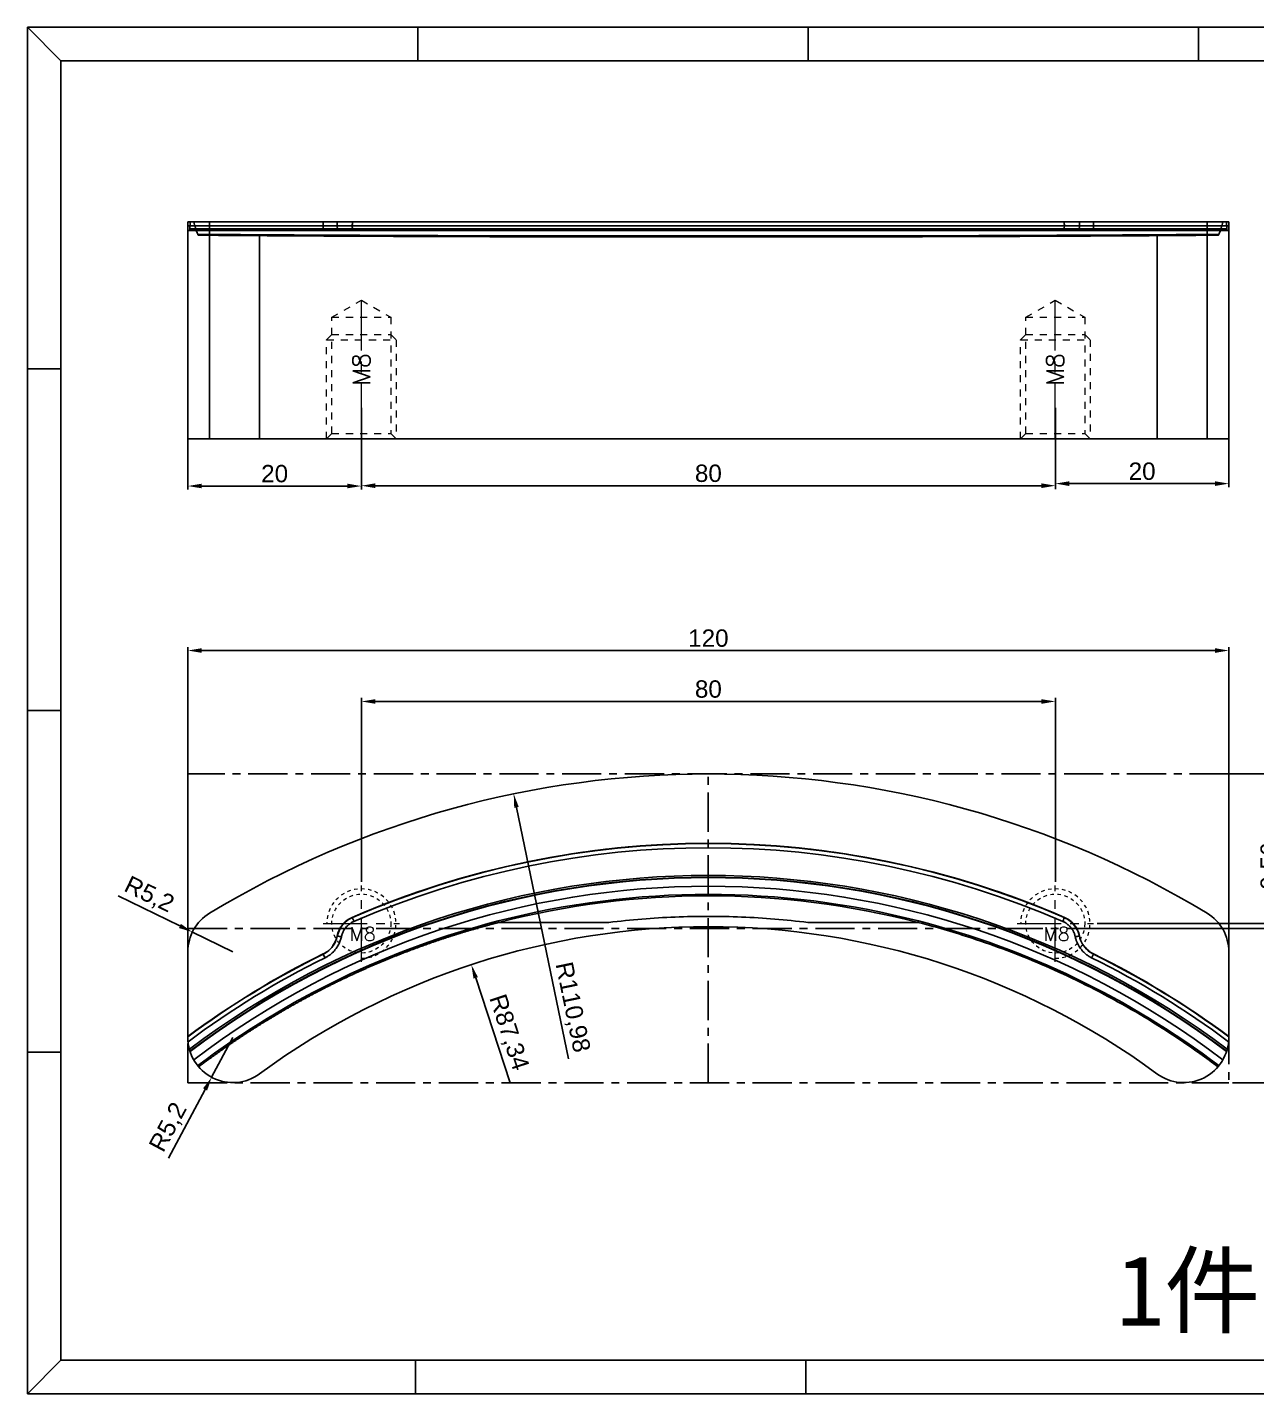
# Model space of a CAD drawing. Header units: millimetres. Extents: x 2535 to 3235, y 1673 to 1831.
# Drawn here: x 2769 to 2910.7, y 1673.9 to 1831.4 of the extents above; entities that cross this region are included whole.
import ezdxf
from ezdxf.enums import TextEntityAlignment as Align
from ezdxf.lldxf.tags import DXFTag

# ---------------------------------------------------------------- set-up
doc = ezdxf.new("R2010")
doc.units = ezdxf.units.MM
doc.linetypes.add('CENTER', pattern=[2, 1.25, -0.25, 0.25, -0.25])
doc.linetypes.add('HIDDEN', pattern=[0.2, 0.1, -0.1])
doc.layers.add('253', color=7, linetype='Continuous', true_color=0xffffff)
doc.layers.add('DIM', color=3, linetype='Continuous')
doc.layers.add('图框', color=7, linetype='Continuous')
doc.layers.add('insert', color=85, linetype='Continuous', lineweight=20)
doc.layers.add('screw', color=33, linetype='Continuous', lineweight=13)
doc.styles.get("Standard").update_dxf_attribs({"font": 'arial.ttf'})
doc.styles.add('TXT', font='txt.shx', dxfattribs={"bigfont": 'gbcbig.shx'})
tags = doc.linetypes.add('DASHED', pattern=[25.72, 12.86, -12.86]).pattern_tags.tags
tags[6:7] = [DXFTag(74, 4), DXFTag(75, 0), DXFTag(340, '0'), DXFTag(46, 0.0), DXFTag(50, 0.0), DXFTag(44, 0.0), DXFTag(45, 0.0)]
tags[4:5] = [DXFTag(74, 4), DXFTag(75, 0), DXFTag(340, '0'), DXFTag(46, 0.0), DXFTag(50, 0.0), DXFTag(44, 0.0), DXFTag(45, 0.0)]
doc.dimstyles.new('ISO-25', dxfattribs={"dimtxt": 2.5, "dimasz": 2.5, "dimexe": 1.25, "dimexo": 0.625, "dimtad": 1, "dimtxsty": 'Standard', "dimcen": 2.5, "dimadec": 0, "dimazin": 0, "dimtfac": 1, "dimtmove": 0, "dimatfit": 3, "dimfxl": 0, "dimarcsym": 0})

# ---------------------------------------------------------------- blocks, each defined once
blk = doc.blocks.new('screw_m8_g')
at = {"layer": 'screw', "color": 1, "linetype": 'CENTER', "ltscale": 4.064}
for p, q in [((0, -4.4), (0, 4.4)), ((-4.4, 0), (4.4, 0))]:
    blk.add_line(p, q, dxfattribs=at)
at = {"layer": 'screw', "color": 33, "linetype": 'HIDDEN', "ltscale": 4.064}
blk.add_circle((0, 0), 3.4, dxfattribs=at)
at = {"layer": 'screw', "color": 92, "linetype": 'HIDDEN', "ltscale": 4.064}
blk.add_arc((0, 0), 4, 270, 180, dxfattribs=at)
at = {"layer": 'screw', "color": 6, "style": 'TXT'}
blk.add_text('M8', height=1.6, dxfattribs=at).set_placement((-1.36, -2))
blk = doc.blocks.new('fgfeeffeef')
at = {"layer": '图框'}
for p, q in [((629.92, 2035.96), (619.65, 2046.24)), ((619.65, 2046.24), (1215.63, 2046.24)), ((619.65, 1629.05), (619.65, 2046.24)), ((738.84, 2035.96), (738.84, 2046.24)), ((858.04, 2046.24), (858.04, 2035.96)), ((977.24, 2035.96), (977.24, 2046.24)), ((629.92, 1639.33), (629.92, 2035.96)), ((629.92, 2035.96), (1205.35, 2035.96)), ((629.92, 1941.94), (619.65, 1941.94)), ((629.92, 1837.64), (619.65, 1837.64)), ((629.92, 1733.35), (619.65, 1733.35)), ((629.92, 1639.33), (619.65, 1629.05)), ((629.92, 1639.33), (1205.35, 1639.33)), ((738.12, 1639.33), (738.12, 1629.05)), ((857.32, 1639.33), (857.32, 1629.05)), ((619.65, 1629.05), (1215.63, 1629.05))]:
    blk.add_line(p, q, dxfattribs=at)
blk = doc.blocks.new('*D47')
at = {"layer": 'DEFPOINTS', "color": 0, "transparency": 16777216}
for p in [(2907.47, 1759.6), (2907.47, 1723.07), (2787.47, 1719.93)]:
    blk.add_point(p, dxfattribs=at)
at = {"layer": 'DIM', "color": 0, "lineweight": -2, "transparency": 16777216}
for p, q in [((2787.47, 1720.33), (2787.47, 1760)), ((2789.07, 1759.6), (2905.87, 1759.6)), ((2907.47, 1723.47), (2907.47, 1760))]:
    blk.add_line(p, q, dxfattribs=at)
at = {"layer": 'DIM', "color": 0, "transparency": 16777216}
for points in [[(2789.07, 1759.87), (2789.07, 1759.33), (2787.47, 1759.6)], [(2905.87, 1759.87), (2905.87, 1759.33), (2907.47, 1759.6)]]:
    blk.add_solid(points, dxfattribs=at)
at = {"layer": 'DIM', "color": 0, "transparency": 16777216, "insert": (2847.47, 1761.02), "char_height": 2, "attachment_point": 5}
blk.add_mtext('120', dxfattribs=at)
blk = doc.blocks.new('*D49')
at = {"layer": 'DEFPOINTS', "color": 0, "transparency": 16777216}
for p in [(2807.47, 1787.98), (2887.47, 1787.98), (2887.47, 1778.6)]:
    blk.add_point(p, dxfattribs=at)
at = {"layer": 'DIM', "color": 0, "lineweight": -2, "transparency": 16777216}
for p, q in [((2807.47, 1787.58), (2807.47, 1778.2)), ((2887.47, 1787.58), (2887.47, 1778.2)), ((2809.07, 1778.6), (2885.87, 1778.6))]:
    blk.add_line(p, q, dxfattribs=at)
at = {"layer": 'DIM', "color": 0, "transparency": 16777216}
for points in [[(2809.07, 1778.87), (2809.07, 1778.33), (2807.47, 1778.6)], [(2885.87, 1778.87), (2885.87, 1778.33), (2887.47, 1778.6)]]:
    blk.add_solid(points, dxfattribs=at)
at = {"layer": 'DIM', "color": 0, "transparency": 16777216, "insert": (2847.47, 1780.02), "char_height": 2, "attachment_point": 5}
blk.add_mtext('80', dxfattribs=at)
blk = doc.blocks.new('*D50')
at = {"layer": 'DEFPOINTS', "color": 0, "transparency": 16777216}
for p in [(2887.47, 1786.36), (2907.47, 1786.36), (2907.47, 1778.84)]:
    blk.add_point(p, dxfattribs=at)
at = {"layer": 'DIM', "color": 0, "lineweight": -2, "transparency": 16777216}
for p, q in [((2887.47, 1785.96), (2887.47, 1778.44)), ((2907.47, 1785.96), (2907.47, 1778.44)), ((2889.07, 1778.84), (2905.87, 1778.84))]:
    blk.add_line(p, q, dxfattribs=at)
at = {"layer": 'DIM', "color": 0, "transparency": 16777216}
for points in [[(2889.07, 1779.11), (2889.07, 1778.57), (2887.47, 1778.84)], [(2905.87, 1779.11), (2905.87, 1778.57), (2907.47, 1778.84)]]:
    blk.add_solid(points, dxfattribs=at)
at = {"layer": 'DIM', "color": 0, "transparency": 16777216, "insert": (2897.47, 1780.26), "char_height": 2, "attachment_point": 5}
blk.add_mtext('20', dxfattribs=at)
blk = doc.blocks.new('*D51')
at = {"layer": 'DEFPOINTS', "color": 0, "transparency": 16777216}
for p in [(2787.47, 1786.57), (2807.47, 1787.58), (2787.47, 1778.56)]:
    blk.add_point(p, dxfattribs=at)
at = {"layer": 'DIM', "color": 0, "lineweight": -2, "transparency": 16777216}
for p, q in [((2787.47, 1786.18), (2787.47, 1778.16)), ((2807.47, 1787.18), (2807.47, 1778.16)), ((2805.87, 1778.56), (2789.07, 1778.56))]:
    blk.add_line(p, q, dxfattribs=at)
at = {"layer": 'DIM', "color": 0, "transparency": 16777216}
for points in [[(2789.07, 1778.83), (2789.07, 1778.3), (2787.47, 1778.56)], [(2805.87, 1778.83), (2805.87, 1778.3), (2807.47, 1778.56)]]:
    blk.add_solid(points, dxfattribs=at)
at = {"layer": 'DIM', "color": 0, "transparency": 16777216, "insert": (2797.47, 1779.98), "char_height": 2, "attachment_point": 5}
blk.add_mtext('20', dxfattribs=at)
blk = doc.blocks.new('*D53')
at = {"layer": 'DEFPOINTS', "color": 0, "transparency": 16777216}
for p in [(2792.67, 1715), (2790.21, 1710.41)]:
    blk.add_point(p, dxfattribs=at)
at = {"layer": 'DIM', "color": 0, "lineweight": -2, "transparency": 16777216}
for p, q in [((2792.67, 1715), (2790.21, 1710.41)), ((2785.22, 1701.07), (2789.46, 1709))]:
    blk.add_line(p, q, dxfattribs=at)
at = {"layer": 'DIM', "color": 0, "transparency": 16777216}
blk.add_solid([(2789.22, 1709.13), (2789.69, 1708.88), (2790.21, 1710.41)], dxfattribs=at)
at = {"layer": 'DIM', "color": 0, "transparency": 16777216, "insert": (2785.3, 1704.61), "char_height": 2, "attachment_point": 5, "rotation": 61.862}
blk.add_mtext('R5,2', dxfattribs=at)
blk = doc.blocks.new('*D54')
at = {"layer": 'DEFPOINTS', "color": 0, "transparency": 16777216}
for p in [(2787.99, 1727.15), (2792.67, 1724.87)]:
    blk.add_point(p, dxfattribs=at)
at = {"layer": 'DIM', "color": 0, "lineweight": -2, "transparency": 16777216}
for p, q in [((2779.42, 1731.32), (2786.55, 1727.85)), ((2792.67, 1724.87), (2787.99, 1727.15))]:
    blk.add_line(p, q, dxfattribs=at)
at = {"layer": 'DIM', "color": 0, "transparency": 16777216}
blk.add_solid([(2786.67, 1728.09), (2786.44, 1727.61), (2787.99, 1727.15)], dxfattribs=at)
at = {"layer": 'DIM', "color": 0, "transparency": 16777216, "insert": (2782.97, 1731.38), "char_height": 2, "attachment_point": 5, "rotation": 334.0264}
blk.add_mtext('R5,2', dxfattribs=at)
blk = doc.blocks.new('*D57')
at = {"layer": 'DEFPOINTS', "color": 0, "transparency": 16777216}
for p in [(2807.47, 1753.73), (2807.47, 1732.53), (2887.47, 1732.53)]:
    blk.add_point(p, dxfattribs=at)
at = {"layer": 'DIM', "color": 0, "lineweight": -2, "transparency": 16777216}
for p, q in [((2807.47, 1732.93), (2807.47, 1754.13)), ((2885.87, 1753.73), (2809.07, 1753.73)), ((2887.47, 1732.93), (2887.47, 1754.13))]:
    blk.add_line(p, q, dxfattribs=at)
at = {"layer": 'DIM', "color": 0, "transparency": 16777216}
for points in [[(2809.07, 1753.99), (2809.07, 1753.46), (2807.47, 1753.73)], [(2885.87, 1753.99), (2885.87, 1753.46), (2887.47, 1753.73)]]:
    blk.add_solid(points, dxfattribs=at)
at = {"layer": 'DIM', "color": 0, "transparency": 16777216, "insert": (2847.47, 1755.15), "char_height": 2, "attachment_point": 5}
blk.add_mtext('80', dxfattribs=at)
blk = doc.blocks.new('*D58')
at = {"layer": 'DEFPOINTS', "color": 0, "transparency": 16777216}
for p in [(2891.87, 1728.13), (2891.87, 1727.57), (2913.9, 1727.57)]:
    blk.add_point(p, dxfattribs=at)
at = {"layer": 'DIM', "color": 0, "lineweight": -2, "transparency": 16777216}
for p, q in [((2913.9, 1729.73), (2913.9, 1737.73)), ((2892.27, 1728.13), (2914.3, 1728.13)), ((2913.9, 1727.57), (2913.9, 1728.13)), ((2892.27, 1727.57), (2914.3, 1727.57)), ((2913.9, 1725.97), (2913.9, 1724.37))]:
    blk.add_line(p, q, dxfattribs=at)
at = {"layer": 'DIM', "color": 0, "transparency": 16777216}
for points in [[(2913.64, 1729.73), (2914.17, 1729.73), (2913.9, 1728.13)], [(2913.64, 1725.97), (2914.17, 1725.97), (2913.9, 1727.57)]]:
    blk.add_solid(points, dxfattribs=at)
at = {"layer": 'DIM', "color": 0, "transparency": 16777216, "insert": (2912.3, 1734.73), "char_height": 2, "attachment_point": 5, "rotation": 90}
blk.add_mtext('0,56', dxfattribs=at)
blk = doc.blocks.new('*D59')
at = {"layer": 'DEFPOINTS', "color": 0, "transparency": 16777216}
for p in [(2903.57, 1745.37, 0), (2903.57, 1727.57), (2918.26, 1727.57)]:
    blk.add_point(p, dxfattribs=at)
at = {"layer": 'DIM', "color": 0, "lineweight": -2, "transparency": 16777216}
for p, q in [((2903.97, 1745.37), (2918.66, 1745.37)), ((2918.26, 1743.77), (2918.26, 1729.17)), ((2903.97, 1727.57), (2918.66, 1727.57))]:
    blk.add_line(p, q, dxfattribs=at)
at = {"layer": 'DIM', "color": 0, "transparency": 16777216}
for points in [[(2917.99, 1743.77), (2918.53, 1743.77), (2918.26, 1745.37)], [(2917.99, 1729.17), (2918.53, 1729.17), (2918.26, 1727.57)]]:
    blk.add_solid(points, dxfattribs=at)
at = {"layer": 'DIM', "color": 0, "transparency": 16777216, "insert": (2916.66, 1736.47), "char_height": 2, "attachment_point": 5, "rotation": 90}
blk.add_mtext('17,8', dxfattribs=at)
blk = doc.blocks.new('*D60')
at = {"layer": 'DEFPOINTS', "color": 0, "transparency": 16777216}
for p in [(2903.97, 1745.37), (2907.47, 1709.77), (2923.15, 1709.77)]:
    blk.add_point(p, dxfattribs=at)
at = {"layer": 'DIM', "color": 0, "lineweight": -2, "transparency": 16777216}
for p, q in [((2904.37, 1745.37), (2923.55, 1745.37)), ((2923.15, 1743.77), (2923.15, 1711.37)), ((2907.87, 1709.77), (2923.55, 1709.77))]:
    blk.add_line(p, q, dxfattribs=at)
at = {"layer": 'DIM', "color": 0, "transparency": 16777216}
for points in [[(2922.89, 1743.77), (2923.42, 1743.77), (2923.15, 1745.37)], [(2922.89, 1711.37), (2923.42, 1711.37), (2923.15, 1709.77)]]:
    blk.add_solid(points, dxfattribs=at)
at = {"layer": 'DIM', "color": 0, "transparency": 16777216, "insert": (2921.55, 1727.57), "char_height": 2, "attachment_point": 5, "rotation": 90}
blk.add_mtext('35,6', dxfattribs=at)

msp = doc.modelspace()

# ---------------------------------------------------------------- linework, layer by layer
at = {"layer": '253', "color": 7, "linetype": 'Continuous'}
for p, q in [((2787.721, 1809.015), (2787.465, 1809.015)), ((2787.713, 1808.538), (2787.465, 1808.538)), ((2787.465, 1784.015), (2787.465, 1808.229)), ((2787.723, 1809.015), (2788.141, 1809.015)), ((2906.79, 1809.015), (2788.141, 1809.015)), ((2906.79, 1809.015), (2907.208, 1809.015)), ((2907.465, 1809.015), (2907.208, 1809.015)), ((2907.465, 1808.538), (2907.222, 1808.538)), ((2907.465, 1808.229), (2907.465, 1784.015)), ((2787.49, 1808.009), (2787.649, 1808.009)), ((2795.745, 1807.487), (2795.745, 1784.015)), ((2871.679, 1807.405), (2823.251, 1807.405)), ((2899.186, 1784.015), (2899.186, 1807.487)), ((2907.282, 1808.009), (2907.441, 1808.009)), ((2795.745, 1784.015), (2787.465, 1784.015)), ((2795.745, 1784.015), (2899.186, 1784.015)), ((2907.465, 1784.015), (2899.186, 1784.015)), ((2835.993, 1728.256), (2823.296, 1728.256))]:
    msp.add_line(p, q, dxfattribs=at)
at = {"layer": '253', "color": 7, "linetype": 'DASHED'}
for p, q in [((2907.222, 1808.2), (2787.709, 1808.2)), ((2803.055, 1808.538), (2787.713, 1808.538)), ((2789.972, 1809.015), (2789.972, 1784.015)), ((2806.418, 1808.538), (2888.513, 1808.538)), ((2907.222, 1808.538), (2891.876, 1808.538)), ((2904.959, 1809.015), (2904.959, 1784.015)), ((2907.282, 1808.009), (2787.649, 1808.009)), ((2835.993, 1807.305), (2823.296, 1807.305))]:
    msp.add_line(p, q, dxfattribs=at)
at = {"layer": '253', "color": 6, "linetype": 'Continuous'}
for p, q in [((2787.465, 1724.87), (2787.465, 1714.998)), ((2907.465, 1714.998), (2907.465, 1724.87))]:
    msp.add_line(p, q, dxfattribs=at)
for centre, radius, start, end in [((2847.465, 1634.391), 110.98, 58.79815, 121.20185), ((2792.665, 1724.87), 5.2, 121.20185, 180), ((2902.265, 1724.87), 5.2, 0, 58.79815), ((2847.465, 1640.427), 87.341, 53.68891, 126.31109), ((2792.665, 1714.998), 5.2, 180, 306.31109), ((2902.265, 1714.998), 5.2, 233.68891, 0)]:
    msp.add_arc(centre, radius, start, end, dxfattribs=at)
at = {"layer": '253', "color": 7, "linetype": 'Continuous', "extrusion": (0, 0, -1)}
for radius, start, end in [(99.038, 52.89885, 127.10115), (102.477, 66.50943, 113.49057), (100.07, 53.17746, 63.79553), (100.07, 116.20447, 126.82254)]:
    msp.add_arc((-2847.465, 1634.391), radius, start, end, dxfattribs=at)
at = {"layer": '253', "color": 7, "linetype": 'DASHED', "extrusion": (0, 0, -1)}
msp.add_arc((-2847.465, 1634.391), 102.98, 66.50943, 113.49057, dxfattribs=at)
at = {"layer": '253', "color": 7, "linetype": 'DASHED'}
for radius, start, end in [(102.98, 90, 113.49058), (102.98, 66.50942, 90), (100.573, 116.20438, 126.62625), (100.572, 116.20425, 126.62578), (100.573, 53.37399, 63.79547), (100.572, 53.37422, 63.79564)]:
    msp.add_arc((2847.465, 1634.391), radius, start, end, dxfattribs=at)
at = {"layer": '253', "color": 7, "linetype": 'Continuous'}
for radius, start, end in [(102.955, 66.5187, 113.4813), (99.282, 52.95118, 127.04882), (99.081, 52.90747, 127.09253), (98.032, 52.76002, 127.23998), (97.103, 75.56015, 104.44009), (96.929, 75.55729, 104.43919), (100.547, 116.19581, 126.63636), (100.547, 53.36364, 63.80419)]:
    msp.add_arc((2847.465, 1634.391), radius, start, end, dxfattribs=at)
at = {"layer": '253', "color": 7, "linetype": 'Continuous', "extrusion": (0, 0, -1)}
for centre, major_axis, start_param, end_param in [((2792.665, 1807.444), (-5.2, 0), 0.7091325, 2.2045443), ((2847.465, 1808.224), (-87.341, 0), 4.078641, 5.346137), ((2902.265, 1807.444), (-5.2, 0), 0.9370483, 2.4333786)]:
    msp.add_ellipse(centre, major_axis=major_axis, ratio=0.0104724, start_param=start_param, end_param=end_param, dxfattribs=at)
at = {"layer": '253', "color": 7, "linetype": 'Continuous'}
for points, degree in [([(2787.465, 1809.015), (2787.465, 1808.856), (2787.465, 1808.697), (2787.465, 1808.538)], 3), ([(2787.709, 1808.2), (2787.714, 1808.471), (2787.719, 1808.743), (2787.723, 1809.015)], 3), ([(2788.141, 1809.015), (2788.278, 1808.537), (2788.433, 1808.058), (2788.606, 1807.58)], 3), ([(2906.325, 1807.58), (2906.498, 1808.058), (2906.653, 1808.537), (2906.79, 1809.015)], 3), ([(2907.208, 1809.015), (2907.212, 1808.743), (2907.217, 1808.471), (2907.222, 1808.2)], 3), ([(2907.465, 1808.538), (2907.465, 1808.697), (2907.465, 1808.856), (2907.465, 1809.015)], 3), ([(2823.251, 1807.405), (2810.752, 1807.439), (2798.901, 1807.498), (2788.606, 1807.58)], 3), ([(2906.325, 1807.58), (2896.03, 1807.498), (2884.182, 1807.439), (2871.683, 1807.405)], 3), ([(2823.251, 1728.426), (2810.752, 1725.228), (2798.901, 1719.522), (2788.606, 1711.748)], 3), ([(2835.993, 1728.256), (2837.262, 1728.411), (2839.804, 1728.67), (2843.632, 1728.903), (2846.187, 1728.955), (2847.465, 1728.955)], 3), ([(2847.465, 1728.955), (2848.744, 1728.955), (2851.299, 1728.903), (2855.127, 1728.67), (2857.669, 1728.411), (2858.938, 1728.256)], 3), ([(2871.641, 1728.256), (2858.938, 1728.256)], 1), ([(2871.684, 1728.425), (2871.676, 1728.393), (2871.657, 1728.321), (2871.641, 1728.256)], 3), ([(2906.325, 1711.748), (2896.03, 1719.521), (2884.182, 1725.227), (2871.683, 1728.425)], 3), ([(2888.313, 1728.375), (2888.421, 1728.625), (2888.519, 1728.849), (2888.513, 1728.836)], 3), ([(2803.277, 1724.176), (2803.157, 1724.42), (2803.049, 1724.639), (2803.055, 1724.627)], 3)]:
    msp.add_open_spline(points, degree=degree, dxfattribs=at)
for points, degree, knots in [([(2787.465, 1808.538), (2787.465, 1808.508), (2787.465, 1808.477), (2787.465, 1808.402), (2787.465, 1808.358), (2787.465, 1808.286), (2787.465, 1808.257), (2787.465, 1808.229)], 3, [0, 0, 0, 0, 0.2741533, 0.2741533, 0.6821054, 0.6821054, 1, 1, 1, 1]), ([(2787.465, 1808.229), (2787.465, 1808.178), (2787.466, 1808.135), (2787.47, 1808.067), (2787.472, 1808.042), (2787.48, 1808.015), (2787.485, 1808.009), (2787.49, 1808.009)], 3, [0, 0, 0, 0, 0.3597827, 0.3597827, 0.716916, 0.716916, 1, 1, 1, 1]), ([(2787.649, 1808.009), (2787.655, 1808.009), (2787.662, 1808.013), (2787.676, 1808.03), (2787.682, 1808.043), (2787.693, 1808.074), (2787.698, 1808.093), (2787.705, 1808.134), (2787.707, 1808.156), (2787.709, 1808.186), (2787.709, 1808.193), (2787.709, 1808.2)], 3, [0, 0, 0, 0, 0.2423659, 0.2423659, 0.4853922, 0.4853922, 0.7175514, 0.7175514, 0.9343978, 0.9343978, 1, 1, 1, 1]), ([(2907.222, 1808.2), (2907.222, 1808.178), (2907.224, 1808.156), (2907.229, 1808.116), (2907.232, 1808.098), (2907.241, 1808.065), (2907.246, 1808.05), (2907.257, 1808.027), (2907.263, 1808.019), (2907.274, 1808.011), (2907.278, 1808.009), (2907.282, 1808.009)], 3, [0, 0, 0, 0, 0.2061627, 0.2061627, 0.4119796, 0.4119796, 0.6230817, 0.6230817, 0.8463943, 0.8463943, 1, 1, 1, 1]), ([(2907.441, 1808.009), (2907.449, 1808.009), (2907.456, 1808.025), (2907.463, 1808.084), (2907.465, 1808.125), (2907.465, 1808.193), (2907.465, 1808.211), (2907.465, 1808.229)], 3, [0, 0, 0, 0, 0.456038, 0.456038, 0.8719152, 0.8719152, 1, 1, 1, 1]), ([(2907.465, 1808.229), (2907.465, 1808.253), (2907.465, 1808.278), (2907.465, 1808.353), (2907.465, 1808.408), (2907.465, 1808.488), (2907.465, 1808.513), (2907.465, 1808.538)], 3, [0, 0, 0, 0, 0.2739867, 0.2739867, 0.7776079, 0.7776079, 1, 1, 1, 1]), ([(2788.606, 1807.58), (2788.613, 1807.56), (2788.622, 1807.542), (2788.644, 1807.513), (2788.657, 1807.501), (2788.683, 1807.485), (2788.698, 1807.48), (2788.715, 1807.479), (2788.717, 1807.479), (2788.719, 1807.479)], 3, [0, 0, 0, 0, 0.3180824, 0.3180824, 0.6361568, 0.6361568, 0.954359, 0.954359, 1, 1, 1, 1]), ([(2906.215, 1807.479), (2906.23, 1807.479), (2906.244, 1807.483), (2906.272, 1807.499), (2906.284, 1807.51), (2906.307, 1807.54), (2906.317, 1807.559), (2906.325, 1807.58)], 3, [0, 0, 0, 0, 0.3256974, 0.3256974, 0.6514219, 0.6514219, 1, 1, 1, 1]), ([(2823.296, 1728.256), (2822.005, 1727.926), (2820.742, 1727.566), (2819.432, 1727.193), (2818.139, 1726.786), (2816.805, 1726.365), (2815.479, 1725.903), (2814.119, 1725.43), (2812.754, 1724.909), (2811.362, 1724.378), (2809.988, 1723.806), (2808.583, 1723.221), (2807.217, 1722.603), (2806.523, 1722.289), (2805.161, 1721.646), (2804.479, 1721.31), (2803.139, 1720.651), (2801.803, 1719.942), (2800.499, 1719.251), (2799.216, 1718.521), (2797.96, 1717.807), (2796.742, 1717.067), (2795.551, 1716.342), (2794.389, 1715.588), (2793.254, 1714.852), (2792.135, 1714.08), (2791.045, 1713.327), (2789.958, 1712.533), (2789.335, 1712.076), (2788.719, 1711.612)], 2, [0, 0, 0, 0.0736184, 0.0736184, 0.1472367, 0.1472367, 0.2208551, 0.2208551, 0.2944734, 0.2944734, 0.3680918, 0.3680918, 0.4417101, 0.4417101, 0.4785193, 0.5153285, 0.5153285, 0.5889468, 0.5889468, 0.6625652, 0.6625652, 0.7361835, 0.7361835, 0.8098019, 0.8098019, 0.8834202, 0.8834202, 0.9570386, 0.9570386, 1, 1, 1]), ([(2806.443, 1728.82), (2806.139, 1728.687), (2805.853, 1728.502), (2805.359, 1728.05), (2805.146, 1727.776), (2804.854, 1727.23), (2804.755, 1726.961), (2804.697, 1726.685)], 3, [0, 0, 0, 0, 0.3494738, 0.3494738, 0.70472, 0.70472, 1, 1, 1, 1]), ([(2805.163, 1726.596), (2805.174, 1726.646), (2805.197, 1726.744), (2805.256, 1726.935), (2805.331, 1727.118), (2805.423, 1727.293), (2805.499, 1727.42), (2805.583, 1727.543), (2805.704, 1727.7), (2805.838, 1727.847), (2805.984, 1727.981), (2806.094, 1728.07), (2806.214, 1728.156), (2806.341, 1728.236), (2806.479, 1728.312), (2806.572, 1728.354), (2806.618, 1728.375)], 3, [0, 0, 0, 0, 0.0638684, 0.1267185, 0.2506143, 0.3123705, 0.3743837, 0.4366919, 0.4991645, 0.6240004, 0.6861478, 0.748091, 0.8012454, 0.872564, 0.9357471, 1, 1, 1, 1]), ([(2823.255, 1728.427), (2823.262, 1728.401), (2823.273, 1728.356), (2823.291, 1728.286), (2823.298, 1728.257)], 3, [0, 0, 0, 0, 0.5757287, 1, 1, 1, 1]), ([(2906.215, 1711.615), (2905.54, 1712.123), (2902.439, 1714.395), (2896.291, 1718.385), (2887.758, 1722.732), (2880.004, 1725.835), (2874.447, 1727.537), (2871.64, 1728.255)], 3, [0, 0, 0, 0, 0.0668737, 0.3001687, 0.5334636, 0.7667585, 1, 1, 1, 1]), ([(2888.313, 1728.375), (2888.359, 1728.354), (2888.451, 1728.313), (2888.626, 1728.217), (2888.791, 1728.107), (2888.945, 1727.982), (2889.054, 1727.882), (2889.158, 1727.776), (2889.251, 1727.669), (2889.342, 1727.551), (2889.427, 1727.428), (2889.507, 1727.295), (2889.573, 1727.17), (2889.634, 1727.035), (2889.687, 1726.896), (2889.734, 1726.745), (2889.756, 1726.646), (2889.768, 1726.596)], 3, [0, 0, 0, 0, 0.0639301, 0.1268348, 0.2508234, 0.3126208, 0.3746736, 0.4370178, 0.4995189, 0.5531104, 0.6244224, 0.6865494, 0.7484496, 0.8015507, 0.8727771, 0.9358615, 1, 1, 1, 1]), ([(2890.234, 1726.685), (2890.165, 1727.01), (2890.04, 1727.327), (2889.695, 1727.9), (2889.468, 1728.162), (2888.991, 1728.557), (2888.746, 1728.707), (2888.488, 1728.82)], 3, [0, 0, 0, 0, 0.349323, 0.349323, 0.7043908, 0.7043908, 1, 1, 1, 1]), ([(2803.08, 1724.611), (2803.378, 1724.757), (2803.655, 1724.957), (2804.127, 1725.432), (2804.326, 1725.716), (2804.572, 1726.232), (2804.648, 1726.456), (2804.697, 1726.685)], 3, [0, 0, 0, 0, 0.3682428, 0.3682428, 0.7423085, 0.7423085, 1, 1, 1, 1]), ([(2803.277, 1724.176), (2803.328, 1724.202), (2803.43, 1724.254), (2803.626, 1724.369), (2803.953, 1724.594), (2804.258, 1724.878), (2804.5, 1725.168), (2804.633, 1725.351), (2804.755, 1725.542), (2804.863, 1725.741), (2804.959, 1725.945), (2805.041, 1726.156), (2805.111, 1726.373), (2805.146, 1726.522), (2805.163, 1726.596)], 3, [0, 0, 0, 0, 0.0543575, 0.1081937, 0.2149678, 0.4283524, 0.4997341, 0.5711159, 0.6424581, 0.7137125, 0.7848346, 0.8559925, 0.9275774, 1, 1, 1, 1]), ([(2889.768, 1726.596), (2889.781, 1726.54), (2889.806, 1726.429), (2889.87, 1726.21), (2889.969, 1725.945), (2890.118, 1725.639), (2890.275, 1725.382), (2890.431, 1725.168), (2890.625, 1724.936), (2890.84, 1724.723), (2891.074, 1724.532), (2891.258, 1724.401), (2891.451, 1724.28), (2891.586, 1724.211), (2891.654, 1724.176)], 3, [0, 0, 0, 0, 0.0543823, 0.1082408, 0.2150389, 0.3216953, 0.4286258, 0.5000358, 0.5714996, 0.7141973, 0.7853167, 0.8563821, 0.9278012, 1, 1, 1, 1]), ([(2890.234, 1726.685), (2890.304, 1726.361), (2890.429, 1726.043), (2890.774, 1725.47), (2891.001, 1725.208), (2891.441, 1724.843), (2891.641, 1724.714), (2891.851, 1724.611)], 3, [0, 0, 0, 0, 0.3681143, 0.3681143, 0.7420067, 0.7420067, 1, 1, 1, 1])]:
    msp.add_open_spline(points, degree=degree, knots=knots, dxfattribs=at)
at = {"layer": '253', "color": 7, "linetype": 'DASHED'}
for points, degree in [([(2803.277, 1808.009), (2803.157, 1808.009), (2803.049, 1808.266), (2803.055, 1808.538)], 3), ([(2803.055, 1808.538), (2803.064, 1808.697), (2803.072, 1808.856), (2803.08, 1809.015)], 3), ([(2804.697, 1809.015), (2804.688, 1808.857), (2804.68, 1808.699), (2804.672, 1808.541)], 3), ([(2806.443, 1809.015), (2806.435, 1808.856), (2806.426, 1808.697), (2806.418, 1808.538)], 3), ([(2888.313, 1808.009), (2888.421, 1808.009), (2888.519, 1808.266), (2888.513, 1808.538)], 3), ([(2888.488, 1809.015), (2888.496, 1808.856), (2888.505, 1808.697), (2888.513, 1808.538)], 3), ([(2890.234, 1809.015), (2890.242, 1808.857), (2890.251, 1808.699), (2890.259, 1808.541)], 3), ([(2891.851, 1809.015), (2891.859, 1808.856), (2891.867, 1808.697), (2891.876, 1808.538)], 3), ([(2835.993, 1807.305), (2837.262, 1807.305), (2839.804, 1807.305), (2843.632, 1807.305), (2846.187, 1807.305), (2847.465, 1807.305)], 3), ([(2847.465, 1807.305), (2848.744, 1807.305), (2851.299, 1807.305), (2855.127, 1807.305), (2857.669, 1807.305), (2858.938, 1807.305)], 3), ([(2871.641, 1807.305), (2858.938, 1807.305)], 1), ([(2806.443, 1728.82), (2806.435, 1728.825), (2806.426, 1728.831), (2806.418, 1728.836)], 3), ([(2888.488, 1728.82), (2888.496, 1728.825), (2888.505, 1728.831), (2888.513, 1728.836)], 3), ([(2804.697, 1726.685), (2804.688, 1726.691), (2804.68, 1726.696), (2804.672, 1726.701)], 3), ([(2890.234, 1726.685), (2890.242, 1726.691), (2890.251, 1726.696), (2890.259, 1726.701)], 3), ([(2890.259, 1726.701), (2890.308, 1726.526), (2890.358, 1726.351), (2890.423, 1726.182)], 3), ([(2803.055, 1724.627), (2803.207, 1724.714), (2803.358, 1724.801), (2803.501, 1724.9)], 3), ([(2803.055, 1724.627), (2803.064, 1724.621), (2803.072, 1724.616), (2803.08, 1724.611)], 3), ([(2891.851, 1724.611), (2891.859, 1724.616), (2891.867, 1724.621), (2891.876, 1724.627)], 3)]:
    msp.add_open_spline(points, degree=degree, dxfattribs=at)
for points, degree, knots in [([(2803.055, 1808.538), (2803.256, 1808.539), (2803.651, 1808.541), (2804.121, 1808.543), (2804.486, 1808.543), (2804.61, 1808.542), (2804.672, 1808.541)], 3, [0, 0, 0, 0, 0.2550749, 0.5001329, 0.7483436, 1, 1, 1, 1]), ([(2804.672, 1808.541), (2804.738, 1808.542), (2804.87, 1808.543), (2805.266, 1808.543), (2805.776, 1808.542), (2806.201, 1808.539), (2806.418, 1808.538)], 3, [0, 0, 0, 0, 0.2518612, 0.4996602, 0.7446104, 1, 1, 1, 1]), ([(2888.513, 1808.538), (2888.73, 1808.539), (2889.155, 1808.542), (2889.665, 1808.543), (2890.061, 1808.543), (2890.193, 1808.542), (2890.259, 1808.541)], 3, [0, 0, 0, 0, 0.2553746, 0.4999841, 0.7481599, 1, 1, 1, 1]), ([(2890.259, 1808.541), (2890.321, 1808.542), (2890.445, 1808.543), (2890.81, 1808.543), (2891.28, 1808.541), (2891.675, 1808.539), (2891.876, 1808.538)], 3, [0, 0, 0, 0, 0.2516556, 0.4997868, 0.7449315, 1, 1, 1, 1]), ([(2823.296, 1807.305), (2822.005, 1807.308), (2820.742, 1807.312), (2819.432, 1807.316), (2818.139, 1807.32), (2816.805, 1807.324), (2815.479, 1807.329), (2814.119, 1807.334), (2812.754, 1807.34), (2811.362, 1807.345), (2809.988, 1807.351), (2808.583, 1807.357), (2807.217, 1807.364), (2806.523, 1807.367), (2805.161, 1807.374), (2804.479, 1807.377), (2803.139, 1807.384), (2801.803, 1807.392), (2800.499, 1807.399), (2799.216, 1807.407), (2797.96, 1807.414), (2796.742, 1807.422), (2795.551, 1807.429), (2794.389, 1807.437), (2793.254, 1807.445), (2792.135, 1807.453), (2791.045, 1807.461), (2789.958, 1807.469), (2789.335, 1807.474), (2788.719, 1807.479)], 2, [0, 0, 0, 0.0736184, 0.0736184, 0.1472367, 0.1472367, 0.2208551, 0.2208551, 0.2944734, 0.2944734, 0.3680918, 0.3680918, 0.4417101, 0.4417101, 0.4785193, 0.5153285, 0.5153285, 0.5889468, 0.5889468, 0.6625652, 0.6625652, 0.7361835, 0.7361835, 0.8098019, 0.8098019, 0.8834202, 0.8834202, 0.9570386, 0.9570386, 1, 1, 1]), ([(2906.215, 1807.479), (2905.54, 1807.474), (2902.439, 1807.45), (2896.291, 1807.408), (2887.758, 1807.363), (2880.004, 1807.33), (2874.447, 1807.312), (2871.64, 1807.305)], 3, [0, 0, 0, 0, 0.0668737, 0.3001687, 0.5334636, 0.7667585, 1, 1, 1, 1]), ([(2804.672, 1726.701), (2804.738, 1726.933), (2804.87, 1727.393), (2805.266, 1727.992), (2805.776, 1728.502), (2806.201, 1728.723), (2806.418, 1728.836)], 3, [0, 0, 0, 0, 0.2518612, 0.4996602, 0.7446104, 1, 1, 1, 1]), ([(2806.437, 1728.836), (2806.211, 1728.739), (2805.796, 1728.499), (2805.269, 1727.994), (2804.878, 1727.377), (2804.726, 1726.923), (2804.675, 1726.683)], 3, [0, 0, 0, 0, 0.2500617, 0.4999162, 0.7498345, 1, 1, 1, 1]), ([(2890.256, 1726.683), (2890.205, 1726.923), (2890.052, 1727.377), (2889.662, 1727.994), (2889.135, 1728.499), (2888.72, 1728.739), (2888.494, 1728.836)], 3, [0, 0, 0, 0, 0.2500838, 0.4999468, 0.749857, 1, 1, 1, 1]), ([(2888.513, 1728.836), (2888.73, 1728.723), (2889.155, 1728.502), (2889.665, 1727.993), (2890.061, 1727.393), (2890.193, 1726.933), (2890.259, 1726.701)], 3, [0, 0, 0, 0, 0.2553746, 0.4999841, 0.7481599, 1, 1, 1, 1]), ([(2804.195, 1725.603), (2804.295, 1725.745), (2804.5, 1726.093), (2804.61, 1726.481), (2804.672, 1726.701)], 3, [0, 0, 0, 0, 0.4322229, 1, 1, 1, 1]), ([(2890.926, 1725.359), (2891.038, 1725.228), (2891.325, 1724.944), (2891.675, 1724.743), (2891.876, 1724.627)], 3, [0, 0, 0, 0, 0.425023, 1, 1, 1, 1])]:
    msp.add_open_spline(points, degree=degree, knots=knots, dxfattribs=at)
for points, weights, knots in [([(2805.163, 1808.009), (2805.022, 1808.009), (2804.897, 1808.068), (2804.806, 1808.166), (2804.714, 1808.265), (2804.664, 1808.396), (2804.672, 1808.541)], [1.00039811425, 1.00617235172, 1.07475861845, 1.20615691444, 1.07419197787, 1.00558197848, 1.00032691626], [0, 0, 0, 0, 0.4989242, 0.4989242, 0.4989242, 1, 1, 1, 1]), ([(2806.618, 1808.009), (2806.56, 1808.009), (2806.509, 1808.068), (2806.472, 1808.167), (2806.435, 1808.265), (2806.415, 1808.395), (2806.418, 1808.538)], [1.0003299174, 1.00560936339, 1.07425137299, 1.20625594619, 1.07572031426, 1.0071449004, 1.00052970459], [0, 0, 0, 0, 0.5027976, 0.5027976, 0.5027976, 1, 1, 1, 1]), ([(2889.768, 1808.009), (2889.91, 1808.009), (2890.035, 1808.068), (2890.126, 1808.167), (2890.217, 1808.266), (2890.267, 1808.397), (2890.259, 1808.541)], [1.00032995297, 1.00560966657, 1.07425153611, 1.20625556159, 1.07486684591, 1.00625096339, 1.00040791403], [0, 0, 0, 0, 0.501168, 0.501168, 0.501168, 1, 1, 1, 1]), ([(2891.654, 1808.009), (2891.717, 1808.009), (2891.773, 1808.067), (2891.814, 1808.164), (2891.856, 1808.262), (2891.879, 1808.393), (2891.876, 1808.538)], [1.00051466951, 1.00703862196, 1.07558580635, 1.20615622268, 1.0741900228, 1.0055801857, 1.00032671138], [0, 0, 0, 0, 0.4973417, 0.4973417, 0.4973417, 1, 1, 1, 1])]:
    msp.add_rational_spline(points, weights, degree=3, knots=knots, dxfattribs=at)
at = {"layer": '253', "color": 7, "linetype": 'Continuous'}
for points, weights, knots in [([(2806.618, 1728.375), (2806.56, 1728.509), (2806.509, 1728.626), (2806.472, 1728.711), (2806.435, 1728.796), (2806.415, 1728.843), (2806.418, 1728.836)], [1.0003299174, 1.00560936339, 1.07425137299, 1.20625594619, 1.07572031426, 1.0071449004, 1.00052970459], [0, 0, 0, 0, 0.5027976, 0.5027976, 0.5027976, 1, 1, 1, 1]), ([(2805.163, 1726.596), (2805.022, 1726.627), (2804.897, 1726.653), (2804.806, 1726.673), (2804.714, 1726.692), (2804.664, 1726.703), (2804.672, 1726.701)], [1.00039811425, 1.00617235172, 1.07475861845, 1.20615691444, 1.07419197787, 1.00558197848, 1.00032691626], [0, 0, 0, 0, 0.4989242, 0.4989242, 0.4989242, 1, 1, 1, 1]), ([(2889.768, 1726.596), (2889.91, 1726.627), (2890.035, 1726.653), (2890.126, 1726.673), (2890.217, 1726.692), (2890.267, 1726.703), (2890.259, 1726.701)], [1.00032995297, 1.00560966657, 1.07425153611, 1.20625556159, 1.07486684591, 1.00625096339, 1.00040791403], [0, 0, 0, 0, 0.501168, 0.501168, 0.501168, 1, 1, 1, 1]), ([(2891.654, 1724.176), (2891.717, 1724.305), (2891.773, 1724.418), (2891.814, 1724.502), (2891.856, 1724.586), (2891.879, 1724.633), (2891.876, 1724.627)], [1.00051466951, 1.00703862196, 1.07558580635, 1.20615622268, 1.0741900228, 1.0055801857, 1.00032671138], [0, 0, 0, 0, 0.4973417, 0.4973417, 0.4973417, 1, 1, 1, 1])]:
    msp.add_rational_spline(points, weights, degree=3, knots=knots, dxfattribs=at)
at = {"layer": 'DIM', "color": 1, "linetype": 'CENTER', "ltscale": 3.616879}
for p, q in [((2787.464, 1709.772, 0), (2787.464, 1745.371)), ((2907.466, 1745.371, 0), (2787.464, 1745.371)), ((2847.465, 1709.772), (2847.465, 1745.371)), ((2907.466, 1745.371, 0), (2907.466, 1709.772)), ((2787.464, 1727.571), (2907.466, 1727.571)), ((2787.464, 1709.772, 0), (2907.466, 1709.772))]:
    msp.add_line(p, q, dxfattribs=at)
at = {"layer": 'DIM'}
for p, q in [((2831.334, 1712.533), (2825.352, 1741.512)), ((2824.63, 1709.772), (2820.648, 1721.866))]:
    msp.add_line(p, q, dxfattribs=at)
for points in [[(2825.613, 1741.566), (2825.091, 1741.459), (2825.029, 1743.079)], [(2820.901, 1721.949), (2820.394, 1721.783), (2820.147, 1723.386)]]:
    msp.add_solid(points, dxfattribs=at)
at = {"layer": 'screw', "color": 8, "linetype": 'HIDDEN', "ltscale": 8.128}
for p, q in [((2804.067, 1798.015), (2807.467, 1799.978)), ((2807.467, 1799.978), (2810.867, 1798.015)), ((2884.065, 1798.015), (2887.465, 1799.978)), ((2887.465, 1799.978), (2890.865, 1798.015)), ((2804.067, 1784.615), (2804.067, 1798.015)), ((2804.067, 1798.015), (2810.867, 1798.015)), ((2810.867, 1798.015), (2810.867, 1784.615)), ((2884.065, 1784.615), (2884.065, 1798.015)), ((2884.065, 1798.015), (2890.865, 1798.015)), ((2890.865, 1798.015), (2890.865, 1784.615)), ((2803.467, 1784.015), (2804.067, 1784.615)), ((2804.067, 1784.615), (2810.867, 1784.615)), ((2810.867, 1784.615), (2811.467, 1784.015)), ((2883.465, 1784.015), (2884.065, 1784.615)), ((2884.065, 1784.615), (2890.865, 1784.615)), ((2890.865, 1784.615), (2891.465, 1784.015))]:
    msp.add_line(p, q, dxfattribs=at)
at = {"layer": 'screw', "color": 1, "linetype": 'CENTER', "ltscale": 5.08}
for p, q in [((2807.467, 1784.015), (2807.467, 1799.978)), ((2887.465, 1784.015), (2887.465, 1799.978))]:
    msp.add_line(p, q, dxfattribs=at)
at = {"layer": 'screw', "color": 92, "linetype": 'HIDDEN', "ltscale": 8.128}
for p, q in [((2803.467, 1795.415), (2804.067, 1796.015)), ((2804.067, 1796.015), (2810.867, 1796.015)), ((2810.867, 1796.015), (2811.467, 1795.415)), ((2883.465, 1795.415), (2884.065, 1796.015)), ((2884.065, 1796.015), (2890.865, 1796.015)), ((2890.865, 1796.015), (2891.465, 1795.415)), ((2803.467, 1784.015), (2803.467, 1795.415)), ((2803.467, 1795.415), (2811.467, 1795.415)), ((2811.467, 1795.415), (2811.467, 1784.015)), ((2883.465, 1784.015), (2883.465, 1795.415)), ((2883.465, 1795.415), (2891.465, 1795.415)), ((2891.465, 1795.415), (2891.465, 1784.015))]:
    msp.add_line(p, q, dxfattribs=at)

# ---------------------------------------------------------------- block references
at = {"layer": 'insert', "xscale": 0.3775403520003238, "yscale": 0.3775403520003238, "zscale": 0.3775403520003238}
msp.add_blockref('fgfeeffeef', (2535.02, 1058.902), dxfattribs=at)
at = {"layer": 'screw'}
for p in [(2807.467, 1728.129), (2887.465, 1728.129)]:
    msp.add_blockref('screw_m8_g', p, dxfattribs=at)

# ---------------------------------------------------------------- texts
at = {"color": 4, "insert": (2894.528, 1689.885), "char_height": 8.1, "width": 13216.41692, "attachment_point": 1}
msp.add_mtext('{\\fNSimSun|b0|i0|c134|p49;1件}', dxfattribs=at)
at = {"layer": 'DIM', "char_height": 2, "attachment_point": 5}
for s, insert, rotation in [('R110,98', (2831.709, 1718.465), 281.66387), ('R87,34', (2824.377, 1715.549), 288.22657)]:
    msp.add_mtext(s, dxfattribs=dict(at, insert=insert, rotation=rotation))
at = {"layer": 'screw', "color": 6, "linetype": 'HIDDEN', "ltscale": 8.128, "style": 'TXT'}
for p in [(2807.467, 1791.996), (2887.465, 1791.996)]:
    msp.add_text('M8', height=2, rotation=90, dxfattribs=at).set_placement(p, align=Align.MIDDLE)

# ---------------------------------------------------------------- dimensions: what is measured, and where the dimension line sits
at = {"layer": 'DIM'}
for base, p1, p2, picture, middle in [((2887.465, 1778.601), (2807.467, 1787.979), (2887.465, 1787.979), '*D49', (2847.466, 1780.022)), ((2787.465, 1778.562), (2807.467, 1787.579), (2787.465, 1786.575), '*D51', (2797.466, 1779.983)), ((2907.465, 1778.841), (2887.465, 1786.359), (2907.465, 1786.359), '*D50', (2897.465, 1780.262)), ((2907.465, 1759.601), (2787.465, 1719.934), (2907.465, 1723.071), '*D47', (2847.465, 1761.022)), ((2807.467, 1753.728), (2887.465, 1732.529), (2807.467, 1732.529), '*D57', (2847.466, 1755.149))]:
    dim = msp.add_linear_dim(base=base, p1=p1, p2=p2, dimstyle='ISO-25', override={"dimtxt": 2, "dimasz": 1.6, "dimexe": 0.3998, "dimexo": 0.3998, "dimgap": 0.3998}, dxfattribs=at)
    dim.commit()
    dim.dimension.update_dxf_attribs({"geometry": picture, "text_midpoint": middle})
for base, p1, p2, picture, middle in [((2918.259, 1727.571), (2903.573, 1745.371, 0), (2903.573, 1727.571), '*D59', (2916.657, 1736.471)), ((2923.154, 1709.772), (2903.973, 1745.371), (2907.466, 1709.772), '*D60', (2921.552, 1727.571))]:
    dim = msp.add_linear_dim(base=base, p1=p1, p2=p2, angle=90, dimstyle='ISO-25', override={"dimtxt": 2, "dimasz": 1.6, "dimexe": 0.3998, "dimexo": 0.3998, "dimgap": 0.3998}, dxfattribs=at)
    dim.commit()
    dim.dimension.update_dxf_attribs({"geometry": picture, "text_midpoint": middle})
dim = msp.add_linear_dim(base=(2913.904, 1727.571), p1=(2891.865, 1728.129), p2=(2891.865, 1727.571), angle=90, dimstyle='ISO-25', override={"dimtxt": 2, "dimasz": 1.6, "dimexe": 0.3998, "dimexo": 0.3998, "dimgap": 0.3998}, dxfattribs=at)
dim.commit()
dim.dimension.update_dxf_attribs({"geometry": '*D58', "text_midpoint": (2913.904, 1734.728), "dimtype": 160})
dim = msp.add_radius_dim(center=(2792.665, 1724.87), mpoint=(2787.991, 1727.147), dimstyle='ISO-25', override={"dimtxt": 2, "dimasz": 1.6, "dimexe": 0.3998, "dimexo": 0.3998, "dimgap": 0.3998}, dxfattribs=at)
dim.commit()
dim.dimension.update_dxf_attribs({"geometry": '*D54', "text_midpoint": (2782.968, 1731.376)})
dim = msp.add_radius_dim(center=(2792.665, 1714.998), mpoint=(2790.213, 1710.412), dimstyle='ISO-25', override={"dimtxt": 2, "dimasz": 1.6, "dimexe": 0.3998, "dimexo": 0.3998, "dimgap": 0.3998}, dxfattribs=at)
dim.commit()
dim.dimension.update_dxf_attribs({"geometry": '*D53', "text_midpoint": (2786.709, 1703.86), "dimtype": 164})

doc.saveas('drawing.dxf')
